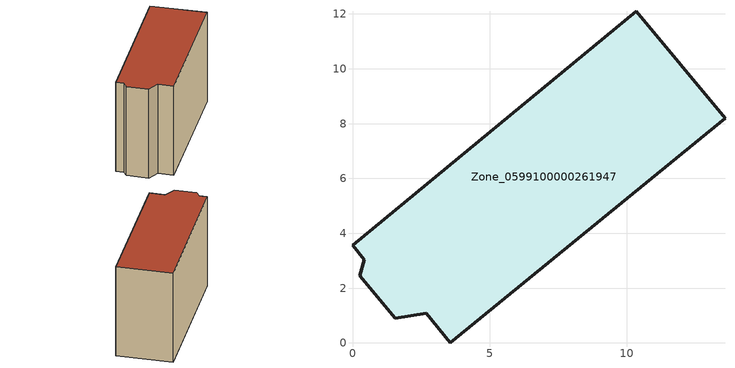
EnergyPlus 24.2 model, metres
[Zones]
Zone_0599100000261947
 floor ground (C_G): 0,3.57 10.34,12.11 13.58,8.2 3.56,0 2.69,1.08 1.55,0.91 0.27,2.45 0.43,3.04 z0
 wall outside (C_F): 10.34,12.11 0,3.57 0.43,3.04 0.27,2.45 1.55,0.91 2.69,1.08 3.56,0 13.58,8.2 10.34,12.11 z0:8.93
 roof outside (C_R): 3.56,0 13.58,8.2 10.34,12.11 0,3.57 0.43,3.04 0.27,2.45 1.55,0.91 2.69,1.08 z8.93
[BUILDING]
Pand.0599100000261947: North Axis=0; Terrain=City; Loads Convergence Tolerance Value=0.04; Temperature Convergence Tolerance Value=0.4; Solar Distribution=FullExterior; Maximum Number of Warmup Days=25; Minimum Number of Warmup Days=1
[Site:Location]
Rotterdam.The.Hague.AP_ZH_NLD Design_Conditions: Latitude=51.96; Longitude=4.45; Time Zone=1; Elevation=-4.5
[SITE:GROUNDTEMPERATURE:BUILDINGSURFACE]
18, 18, 18, 18, 18, 18, 18, 18, 18, 18, 18, 18
[MATERIAL] Thermal Absorptance=0.9; Solar Absorptance=0.7; Visible Absorptance=0.7
Name | Roughness | Thickness | Conductivity | Density | Specific Heat
G.TI.1946 | MediumSmooth | 0.15 | 1 | 540 | 1210
F.TI.1946 | Rough | 0.3 | 0.857143 | 1920 | 840
R.TI.1946 | MediumRough | 0.2 | 0.1 | 1500 | 1000
[CONSTRUCTION]
C_G: G.TI.1946
C_F: F.TI.1946
C_R: R.TI.1946
[ZONE]
Zone_0599100000261947: Type=1; Multiplier=1; Ceiling Height=Autocalculate; Volume=Autocalculate; Floor Area=autocalculate; Part of Total Floor Area=Yes
[ZONEINFILTRATION:DESIGNFLOWRATE]
Infil_Zone_0599100000261947: Zone or ZoneList or Space or SpaceList=Zone_0599100000261947; Schedule=AlwaysOn; Design Flow Rate Calculation Method=Flow/Area; Flow Rate per Floor Area=0.003; Constant Term Coefficient=1; Temperature Term Coefficient=0; Velocity Term Coefficient=0; Velocity Squared Term Coefficient=0
[HVACTEMPLATE:ZONE:IDEALLOADSAIRSYSTEM]
Zone_0599100000261947: Maximum Heating Supply Air Temperature=50; Minimum Cooling Supply Air Temperature=13; Maximum Heating Supply Air Humidity Ratio=0.0156; Minimum Cooling Supply Air Humidity Ratio=0.0077; Heating Limit=NoLimit; Cooling Limit=NoLimit; Dehumidification Control Type=ConstantSensibleHeatRatio; Cooling Sensible Heat Ratio=0.7; Dehumidification Setpoint=60; Humidification Control Type=None; Humidification Setpoint=30; Outdoor Air Method=None; Outdoor Air Flow Rate per Person=0.00944; Outdoor Air Flow Rate per Zone Floor Area=0; Outdoor Air Flow Rate per Zone=0; Demand Controlled Ventilation Type=None; Outdoor Air Economizer Type=NoEconomizer; Heat Recovery Type=None; Sensible Heat Recovery Effectiveness=0.7; Latent Heat Recovery Effectiveness=0.65
[ZONECONTROL:THERMOSTAT]
ThermostatControl_Zone_0599100000261947: Zone or ZoneList=Zone_0599100000261947; Control Type Schedule=DualSetpointControlType; Control 1=Thermostat_Zone_0599100000261947; Temperature Difference Between Cutout And Setpoint=0
[THERMOSTATSETPOINT:DUALSETPOINT]
Thermostat_Zone_0599100000261947: Heating Setpoint Temperature Schedule=HeatingSetpoint_Zone_0599100000261947; Cooling Setpoint Temperature Schedule=CoolingSetpoint_Zone_0599100000261947
[SCHEDULE:COMPACT]
HeatingSetpoint_Zone_0599100000261947: Through: 12/31, For: AllDays, Until: 24:00, 21
CoolingSetpoint_Zone_0599100000261947: Through: 12/31, For: AllDays, Until: 24:00, 24
DualSetpointControlType: Through: 12/31, For: AllDays, Until: 24:00, 4
AlwaysOn: Through: 12/31, For: AllDays, Until: 24:00, 1
